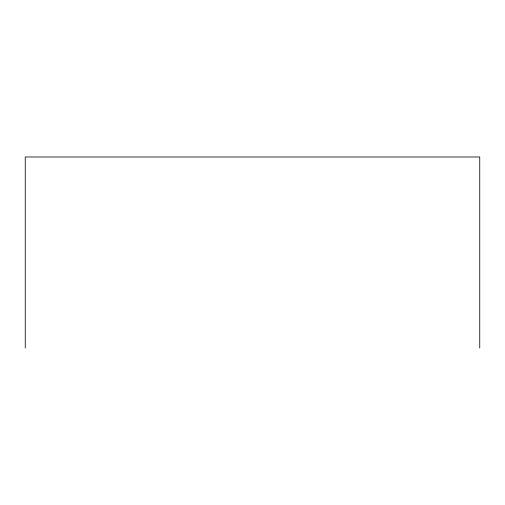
<?xml version="1.0" encoding="UTF-8"?>
<svg xmlns="http://www.w3.org/2000/svg" width="505" height="505" viewBox="0 0 505 505"><rect width="100%" height="100%" fill="white"/><g stroke="black" fill="none" stroke-linecap="round" stroke-linejoin="round"><path stroke-width="0.76" d="M479.75 348.014L479.75 156.986L25.25 156.986L25.25 348.014"/></g></svg>
